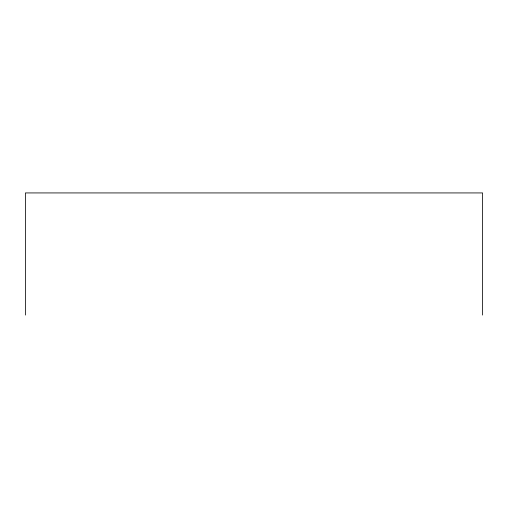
<?xml version="1.0" encoding="UTF-8"?>
<svg xmlns="http://www.w3.org/2000/svg" width="508" height="508" viewBox="0 0 508 508"><rect width="100%" height="100%" fill="white"/><g stroke="black" fill="none" stroke-linecap="round" stroke-linejoin="round"><path stroke-width="0.76" d="M482.6 315.068L482.6 192.932L25.4 192.932L25.4 315.068"/></g></svg>
